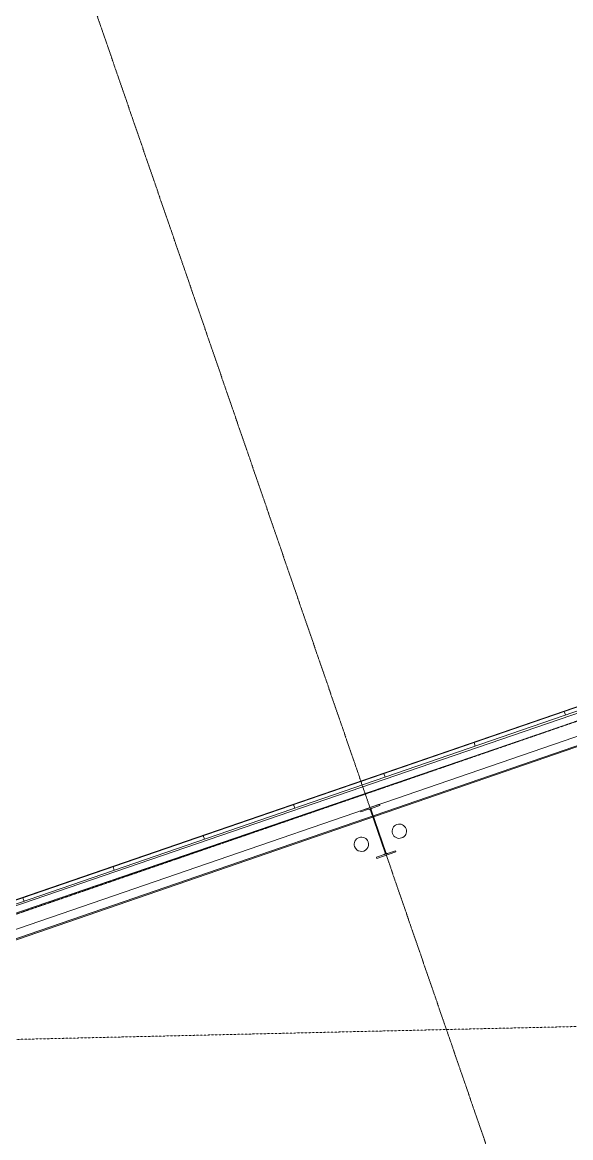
# Model space of a CAD drawing. Header units: millimetres. Extents: x -2479188 to -2300024, y 3874558 to 4053369.
# Drawn here: x -2453732 to -2447987, y 3994849 to 4006540 of the extents above; entities that cross this region are included whole.
import ezdxf

# ---------------------------------------------------------------- set-up
doc = ezdxf.new("R2010")
doc.units = ezdxf.units.MM
for name, pattern in [('Dash Tight', [1.2, 0.6, -0.6]), ('Grid Line', [21, 12, -3, 3, -3]), ('Overhead', [4, 2.5, -1.5])]:
    doc.linetypes.add(name, pattern=pattern)
for name, color, linetype, lineweight in [('A-DETL', 90, 'Continuous', 18), ('A-FLOR-OVHD', 1, 'Overhead', 13), ('A-GENM', 13, 'Continuous', 5), ('A-WALL', 113, 'Continuous', 5), ('A-WALL-FNSH', 113, 'Continuous', 13), ('A-WALL-PATT', 111, 'Continuous', 13), ('P-SANR-FIXT', 6, 'Continuous', 5), ('S-BEAM', 12, 'Continuous', 5), ('S-GRID', 1, 'Continuous', 5)]:
    doc.layers.add(name, color=color, linetype=linetype, lineweight=lineweight)

# ---------------------------------------------------------------- blocks, each defined once
blk = doc.blocks.new('Structural Framing 30 - Structural Framing 1-951963-GA - Part A 6m')
at = {"layer": 'S-BEAM', "lineweight": 13}
for p, q in [((-2449991, 3998344), (-2450189, 3998276)), ((-2450068, 3998303), (-2449987, 3998331)), ((-2449987, 3998331), (-2449991, 3998344)), ((-2450189, 3998276), (-2450185, 3998263)), ((-2450185, 3998263), (-2450104, 3998291)), ((-2450086, 3998282), (-2449932, 3997835)), ((-2449923, 3997838), (-2450077, 3998285)), ((-2450017, 3997776), (-2449820, 3997844)), ((-2449824, 3997857), (-2449905, 3997829)), ((-2449820, 3997844), (-2449824, 3997857)), ((-2449940, 3997817), (-2450021, 3997789)), ((-2450021, 3997789), (-2450017, 3997776))]:
    blk.add_line(p, q, dxfattribs=at)
for centre, start, end in [((-2450099, 3998278), 19.0004, 109.0004), ((-2450064, 3998290), 109.0004, 199.0004), ((-2449945, 3997830), 289.0004, 19.0004), ((-2449909, 3997842), 199.0004, 289.0004)]:
    blk.add_arc(centre, 14, start, end, dxfattribs=at)
blk = doc.blocks.new('Downpipe - Straight - 01 - 150D-1616291-GA - Part A 6m')
at = {"layer": 'P-SANR-FIXT'}
for start, end in [(0, 180), (360, 180), (180, 0), (180, 360)]:
    blk.add_arc((-40, 100), 75, start, end, dxfattribs=at)
blk = doc.blocks.new('Downpipe - Straight - 01 - 150D-1616292-GA - Part A 6m')
at = {"layer": 'P-SANR-FIXT'}
for start, end in [(360, 180), (0, 180), (180, 360), (180, 0)]:
    blk.add_arc((-40, -100), 75, start, end, dxfattribs=at)
blk = doc.blocks.new('Skygate1 - Skygate-2245925-GA - Part A 6m')
at = {"layer": 'A-GENM', "lineweight": 13}
for p, q in [((-2444335, 4000524), (-2457627, 3995970)), ((-2457603, 3995899), (-2444311, 4000453))]:
    blk.add_line(p, q, dxfattribs=at)

msp = doc.modelspace()

# ---------------------------------------------------------------- hatches: boundary and pattern name
at = {"layer": 'A-WALL-PATT', "lineweight": 5}
h = msp.add_hatch(dxfattribs=at)
h.set_pattern_fill('FP_2', color=256, style=0, pattern_type=2)
h.set_pattern_definition([(0, (0, 0), (812.8, 203.2), [67.056, -542.544, 67.056, -542.544, -3251.2]), (0, (0, 0), (812.8, 203.2), [-1219.2, 67.056, -1152.144, 67.056, -542.544, -1422.4]), (0, (0, 0), (812.8, 203.2), [-3048, 67.056, -339.344, 67.056, -948.944]), (120, (304.8, 101.6), (-582.376362, 602.305448), [67.056, -542.544, 67.056, -542.544, -3251.2]), (120, (304.8, 101.6), (-582.376362, 602.305448), [-1219.2, 67.056, -1152.144, 67.056, -542.544, -1422.4]), (120, (304.8, 101.6), (-582.376362, 602.305448), [-3048, 67.056, -339.344, 67.056, -948.944]), (240, (406.4, 508), (-230.423638, -805.505448), [67.056, -542.544, 67.056, -542.544, -3251.2]), (240, (406.4, 508), (-230.423638, -805.505448), [-1219.2, 67.056, -1152.144, 67.056, -542.544, -1422.4]), (240, (406.4, 508), (-230.423638, -805.505448), [-3048, 67.056, -339.344, 67.056, -948.944])])
h.paths.add_polyline_path([(-2457628.6, 3995603.9), (-2354006.2, 4031284.8), (-2354010.1, 4031296.2), (-2457632.5, 3995615.3)])

# ---------------------------------------------------------------- linework, layer by layer
at = {"layer": 'A-DETL', "linetype": 'Dash Tight', "lineweight": 5}
msp.add_line((-2457882.9, 3995785), (-2343541, 3998416.2), dxfattribs=at)
at = {"layer": 'A-FLOR-OVHD'}
msp.add_line((-2459701.8, 3995158.7), (-2354074.7, 4031529.9), dxfattribs=at)
at = {"layer": 'A-WALL', "color": 250, "lineweight": 13}
for p, q in [((-2354121.4, 4031619.5), (-2457743.8, 3995938.7)), ((-2354040, 4031383.2), (-2457662.4, 3995702.3))]:
    msp.add_line(p, q, dxfattribs=at)
at = {"layer": 'A-WALL'}
for p, q in [((-2354010.1, 4031296.2), (-2457632.5, 3995615.3)), ((-2456710.1, 3996341.1), (-2435461.9, 4003657.6))]:
    msp.add_line(p, q, dxfattribs=at)
at = {"layer": 'A-WALL-FNSH', "color": 7, "lineweight": 5}
for p, q in [((-2457628.6, 3995603.9), (-2354006.2, 4031284.8)), ((-2446163.2, 3999968.6), (-2448999.7, 3998991.9)), ((-2448054.2, 3999317.4), (-2448041.2, 3999279.6)), ((-2448041.2, 3999279.6), (-2448054.2, 3999317.4)), ((-2448999.7, 3998991.9), (-2453727.3, 3997364)), ((-2448999.7, 3998991.9), (-2448986.7, 3998954)), ((-2448986.7, 3998954), (-2448999.7, 3998991.9)), ((-2449945.2, 3998666.3), (-2449932.2, 3998628.5)), ((-2449932.2, 3998628.5), (-2449945.2, 3998666.3)), ((-2450890.7, 3998340.7), (-2450877.7, 3998302.9)), ((-2451836.3, 3998015.1), (-2451823.2, 3997977.3)), ((-2452781.8, 3997689.6), (-2452768.8, 3997651.7)), ((-2453727.3, 3997364), (-2457756.8, 3995976.5)), ((-2453727.3, 3997364), (-2453714.3, 3997326.2)), ((-2453714.3, 3997326.2), (-2453727.3, 3997364))]:
    msp.add_line(p, q, dxfattribs=at)
at = {"layer": 'S-GRID', "linetype": 'Grid Line'}
for p, q in [((-2354087.8, 4031525.3), (-2477415.1, 3989059.4)), ((-2434482.4, 3952982.1), (-2456054.6, 4015630.8))]:
    msp.add_line(p, q, dxfattribs=at)

# ---------------------------------------------------------------- block references
at = {"layer": 'A-GENM'}
msp.add_blockref('Skygate1 - Skygate-2245925-GA - Part A 6m', (0, 0), dxfattribs=at)
at = {"layer": 'P-SANR-FIXT'}
for name, p, rotation in [('Downpipe - Straight - 01 - 150D-1616291-GA - Part A 6m', (-2449712.5, 3997979.7), 19.00040712024361), ('Downpipe - Straight - 01 - 150D-1616292-GA - Part A 6m', (-2450184.8, 3997817), 199.0004071202827)]:
    msp.add_blockref(name, p, dxfattribs=dict(at, rotation=rotation))
at = {"layer": 'S-BEAM'}
msp.add_blockref('Structural Framing 30 - Structural Framing 1-951963-GA - Part A 6m', (0, 0), dxfattribs=at)

doc.saveas('drawing.dxf')
